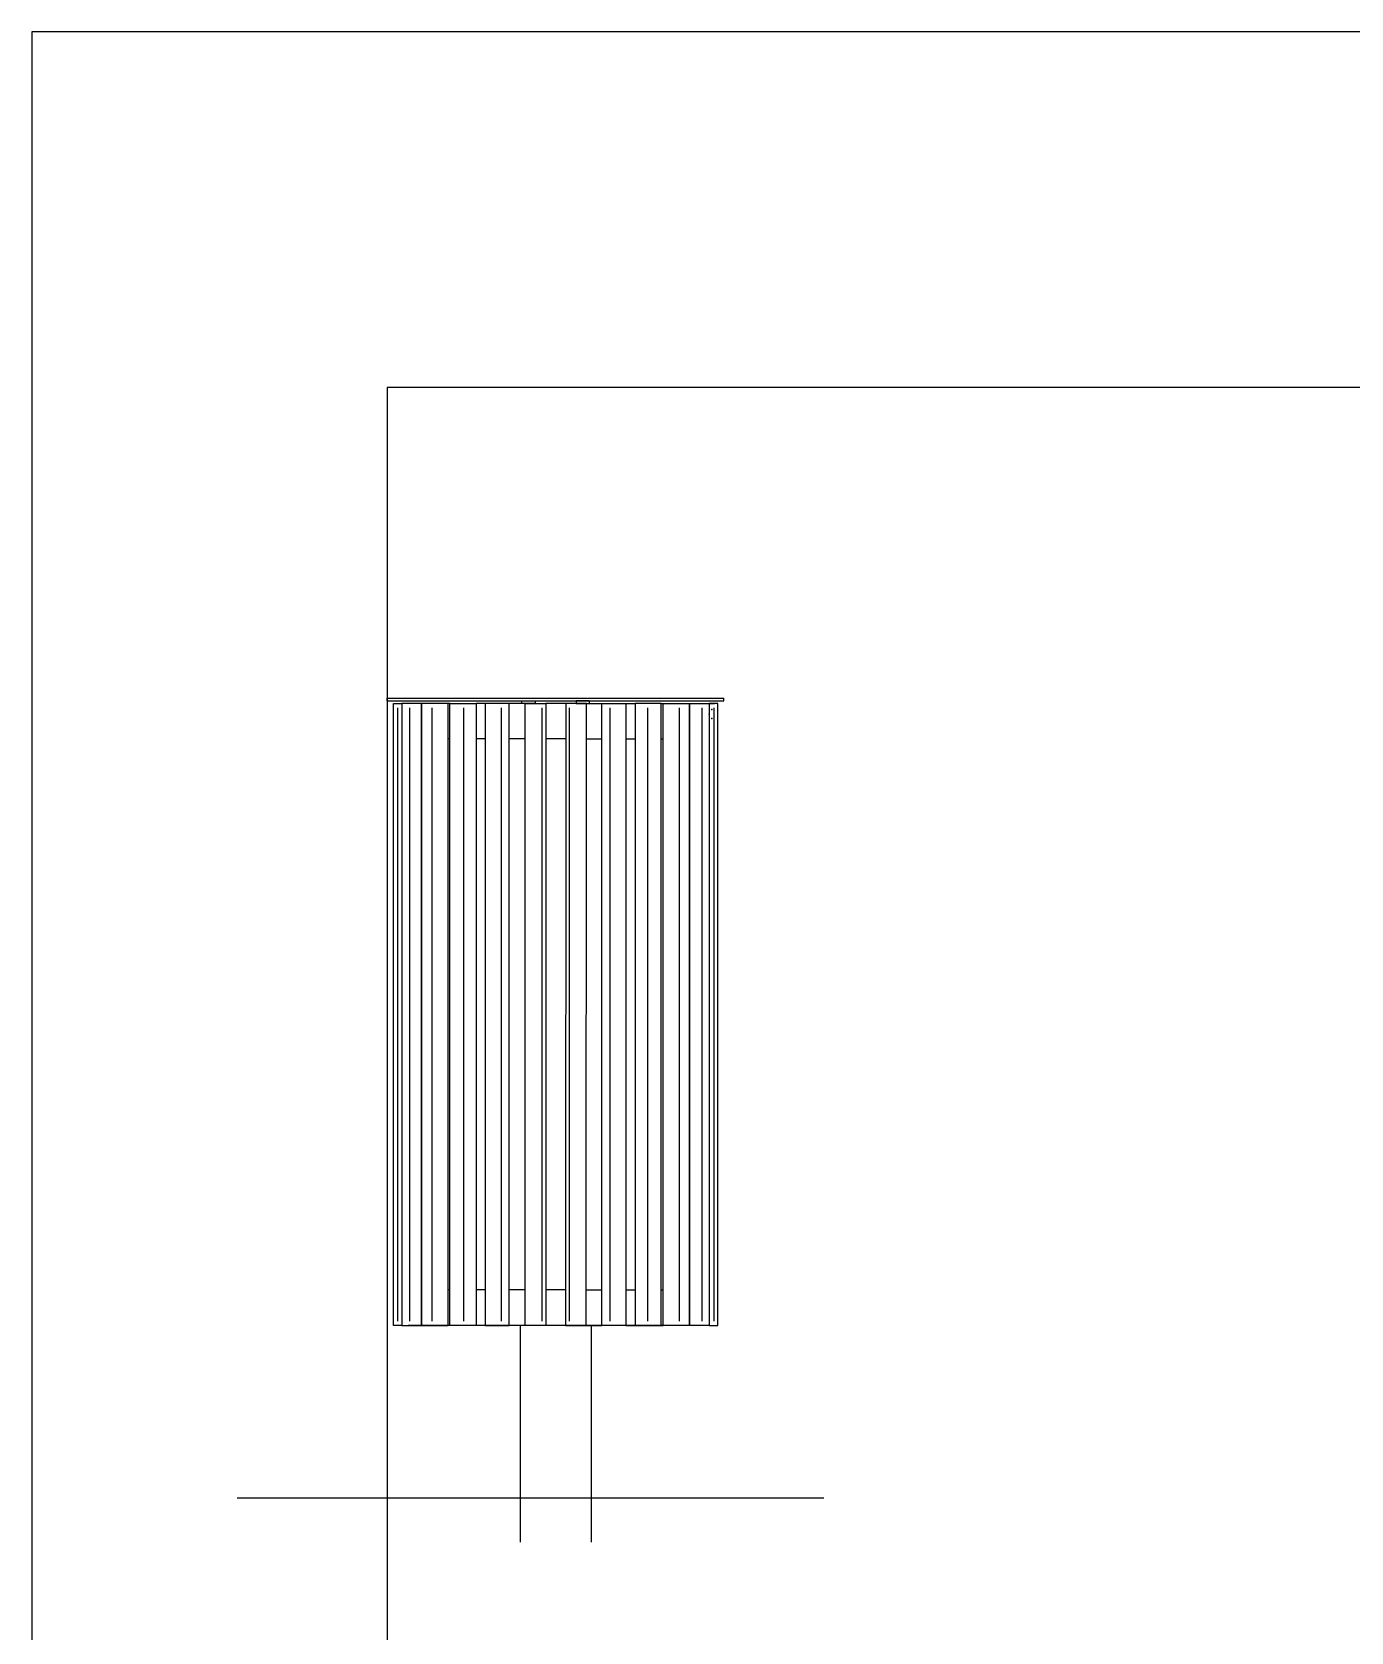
# Model space of a CAD drawing. Header units: millimetres. Extents: x 5064 to 11004, y 3085 to 7285.
# Drawn here: x 5064 to 6549, y 5485 to 7285 of the extents above; entities that cross this region are included whole.
import ezdxf

# ---------------------------------------------------------------- set-up
doc = ezdxf.new("R2010")
doc.units = ezdxf.units.MM
doc.header["$LTSCALE"] = 0.3
doc.layers.add('Nekreslit', color=6, linetype='Continuous', plot=False)

msp = doc.modelspace()

# ---------------------------------------------------------------- linework, layer by layer
for p, q in [((5464.4, 6535.8), (5843.3, 6535.8)), ((5464.4, 6532.8), (5464.4, 6535.8)), ((5464.4, 6532.8), (5464.4, 6535.8)), ((5843.3, 6532.8), (5843.3, 6535.8)), ((5464.4, 6532.8), (5843.3, 6532.8)), ((5475.9, 6524.8), (5475.9, 5834.8)), ((5489.4, 6524.8), (5489.4, 5834.8)), ((5514.7, 6524.8), (5514.7, 5834.8)), ((5535, 6529.8), (5532.8, 6529.8)), ((5550.2, 6524.8), (5550.2, 5834.8)), ((5574.7, 6529.8), (5564.3, 6529.8)), ((5592.7, 6524.8), (5592.7, 5834.8)), ((5619.6, 6529.8), (5601.8, 6529.8)), ((5638.5, 6524.8), (5638.5, 5834.8)), ((5664.9, 6529.8), (5642.9, 6529.8)), ((5669.3, 6524.8), (5669.3, 5834.8)), ((5688.2, 6529.8), (5705.9, 6529.8)), ((5715, 6524.8), (5715, 5834.8)), ((5733, 6529.8), (5743.5, 6529.8)), ((5757.5, 6524.8), (5757.5, 5834.8)), ((5772.7, 6529.8), (5775, 6529.8)), ((5793.1, 6524.8), (5793.1, 5834.8)), ((5804.8, 6529.8), (5832.8, 6529.8)), ((5818.4, 6524.8), (5818.4, 5834.8)), ((5831.9, 6524.8), (5831.9, 5834.8)), ((5535, 6489.8), (5532.8, 6489.8)), ((5574.7, 6489.8), (5564.3, 6489.8)), ((5619.6, 6489.8), (5601.8, 6489.8)), ((5664.9, 6489.8), (5642.9, 6489.8)), ((5688.2, 6489.8), (5705.9, 6489.8)), ((5733, 6489.8), (5743.5, 6489.8)), ((5772.7, 6489.8), (5775, 6489.8)), ((5535, 5869.8), (5532.8, 5869.8)), ((5535, 5869.8), (5532.8, 5869.8)), ((5574.7, 5869.8), (5564.3, 5869.8)), ((5574.7, 5869.8), (5564.3, 5869.8)), ((5619.6, 5869.8), (5601.8, 5869.8)), ((5619.6, 5869.8), (5601.8, 5869.8)), ((5664.9, 5869.8), (5642.9, 5869.8)), ((5664.9, 5869.8), (5642.9, 5869.8)), ((5688.2, 5869.8), (5705.9, 5869.8)), ((5688.2, 5869.8), (5705.9, 5869.8)), ((5733, 5869.8), (5743.5, 5869.8)), ((5733, 5869.8), (5743.5, 5869.8)), ((5772.7, 5869.8), (5775, 5869.8)), ((5772.7, 5869.8), (5775, 5869.8)), ((5794.8, 5829.8), (5487.9, 5829.8)), ((5535, 5829.8), (5532.8, 5829.8)), ((5535, 5829.8), (5532.8, 5829.8)), ((5574.7, 5829.8), (5564.3, 5829.8)), ((5574.7, 5829.8), (5564.3, 5829.8)), ((5619.6, 5829.8), (5601.8, 5829.8)), ((5619.6, 5829.8), (5601.8, 5829.8)), ((5613.9, 5829.8), (5613.9, 5635.8)), ((5664.9, 5829.8), (5642.9, 5829.8)), ((5664.9, 5829.8), (5642.9, 5829.8)), ((5688.2, 5829.8), (5705.9, 5829.8)), ((5688.2, 5829.8), (5705.9, 5829.8)), ((5693.9, 5829.8), (5693.9, 5635.8)), ((5733, 5829.8), (5743.5, 5829.8)), ((5733, 5829.8), (5743.5, 5829.8)), ((5772.7, 5829.8), (5775, 5829.8)), ((5772.7, 5829.8), (5775, 5829.8)), ((5613.9, 5635.8), (5693.9, 5635.8)), ((5613.9, 5635.8), (5613.9, 5585.8)), ((5693.9, 5635.8), (5693.9, 5585.8))]:
    msp.add_line(p, q)
at = {"color": 7, "linetype": 'Continuous'}
msp.add_line((5295.4, 5635.8), (5956, 5635.8), dxfattribs=at)
for points in [[(5480.9, 5829.8), (5471.3, 5829.8), (5471.3, 6529.8), (5480.9, 6529.8)], [(5503, 6529.8), (5480.9, 6529.8), (5480.9, 5829.8), (5503, 5829.8)], [(5532.8, 6529.8), (5503, 6529.8), (5503, 5829.8), (5532.8, 5829.8)], [(5564.3, 5829.8), (5535, 5829.8), (5535, 6529.8), (5564.3, 6529.8)], [(5601.8, 6529.8), (5574.7, 6529.8), (5574.7, 5829.8), (5601.8, 5829.8)], [(5642.9, 5829.8), (5619.6, 5829.8), (5619.6, 6529.8), (5642.9, 6529.8)], [(5664.9, 5829.8), (5688.2, 5829.8), (5688.6, 6529.8), (5665.3, 6529.8)], [(5705.9, 6529.8), (5733, 6529.8), (5733, 5829.8), (5705.9, 5829.8)], [(5743.5, 5829.8), (5772.7, 5829.8), (5772.7, 6529.8), (5743.5, 6529.8)], [(5775, 6529.8), (5804.7, 6529.8), (5804.7, 5829.8), (5775, 5829.8)], [(5804.7, 6529.8), (5826.9, 6529.8), (5826.9, 5829.8), (5804.7, 5829.8)], [(5826.9, 5829.8), (5836.5, 5829.8), (5836.5, 6529.8), (5826.9, 6529.8)]]:
    msp.add_lwpolyline(points, close=True)
for points in [[(5630.8, 6529.8), (5615.8, 6529.8), (5615.8, 6531.8, -0.414214), (5616.8, 6532.8), (5629.8, 6532.8, -0.414214), (5630.8, 6531.8)], [(5676.9, 6529.8), (5691.9, 6529.8), (5691.9, 6531.8, 0.414214), (5690.9, 6532.8), (5677.9, 6532.8, 0.414214), (5676.9, 6531.8)]]:
    msp.add_lwpolyline(points, format="xyb", close=True)
for p in [(5826.8, 6517.8), (5829.8, 6523), (5829.8, 6512.7)]:
    msp.add_point(p)
at = {"layer": 'Nekreslit'}
for points in [[(5064.4, 3085.3), (11004.4, 3085.3), (11004.4, 7285.3), (5064.4, 7285.3)], [(5464.4, 3285.3), (9504.4, 3285.3), (9504.4, 6885.3), (5464.4, 6885.3)]]:
    msp.add_lwpolyline(points, close=True, dxfattribs=at)

doc.saveas('drawing.dxf')
